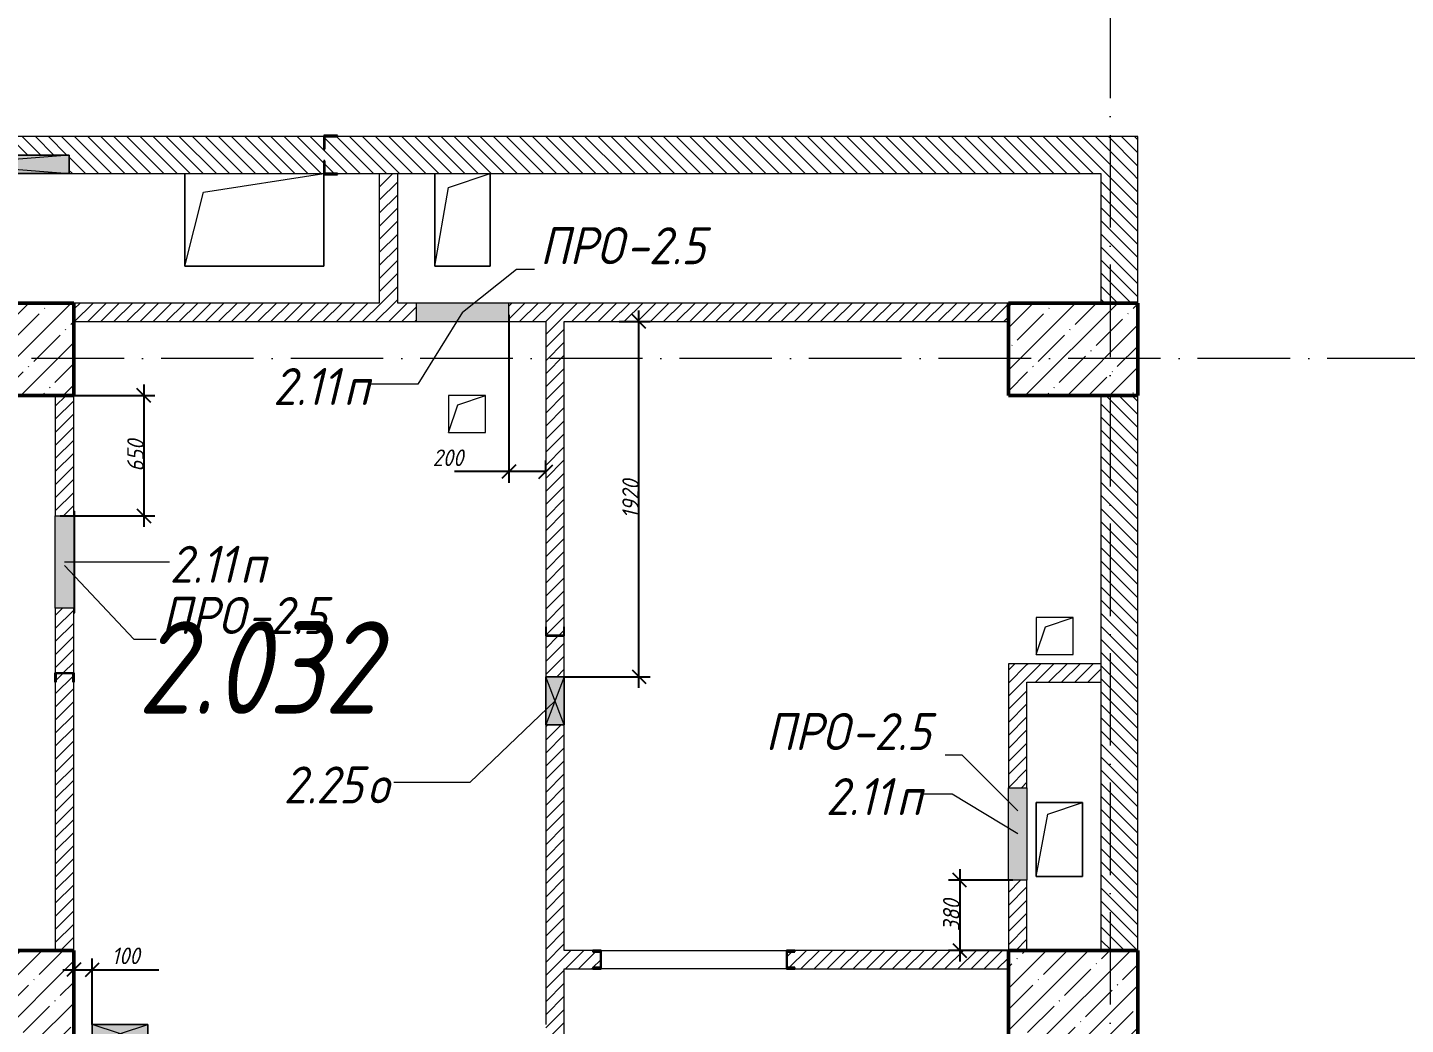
# Model space of a CAD drawing. Header units: millimetres. Extents: x -401725 to 250493, y 305116 to 802890.
# Drawn here: x 67591 to 75036, y 381386 to 386775 of the extents above; entities that cross this region are included whole.
import ezdxf

# ---------------------------------------------------------------- set-up
doc = ezdxf.new("R2010")
doc.units = ezdxf.units.MM
doc.linetypes.add('50_200_ШТРИХ_1Т_ш5_п1_п1_', pattern=[700, 500, -100, 0, -100])
for name, color, linetype, lineweight in [('A-____-____-DIMS', 7, 'Continuous', 9), ('A-DETL-GENF-OTLN', 7, 'Continuous', 9), ('A-FLOR-____-OTLN', 7, 'Continuous', 9), ('A-GENM-____-IDEN', 7, 'Continuous', 9), ('A-GENM-____-MCUT', 7, 'Continuous', 25), ('A-GENM-____-OTLN', 7, 'Continuous', 9), ('A-GENM-____-OTLN-1', 7, 'Continuous', 25), ('A-GLAZ-____-IDEN', 7, 'Continuous', 9), ('A-GLAZ-____-OTLN', 7, 'Continuous', 9), ('A-WALL-____-MCUT', 7, 'Continuous', 13), ('A-WALL-____-PATT-1', 7, 'Continuous', 9), ('A-WALL-FNSH-MCUT-1', 7, 'Continuous', 9), ('I-WALL-____-OTLN', 7, 'Continuous', 9), ('S-COLS-____-MCUT', 7, 'Continuous', 50), ('S-COLS-____-OTLN', 7, 'Continuous', 9), ('S-GRID-____-OTLN-1', 7, '50_200_ШТРИХ_1Т_ш5_п1_п1_', 9), ('Марки помещений', 7, 'Continuous', 9)]:
    doc.layers.add(name, color=color, linetype=linetype, lineweight=lineweight)
doc.layers.add('A-GLAZ-____-OTLN-1', color=7, linetype='Continuous', lineweight=9, true_color=0xc0c0c0)
doc.styles.add('ISOCPEUR_I_11', font='isocpeui.ttf', dxfattribs={"width": 0.9, "height": 200})
doc.styles.add('ISOCPEUR_I_2', font='isocpeui.ttf', dxfattribs={"width": 0.85, "height": 2.3})
doc.styles.add('ISOCPEUR_I_7', font='isocpeui.ttf', dxfattribs={"width": 0.9, "height": 90})
doc.dimstyles.new('ISO-1_8_0_9К_СРЕДНИЙ_Кладочные_1', dxfattribs={"dimscale": 304.8, "dimtxt": 89.638306, "dimasz": 0.246063, "dimexe": 0.19685, "dimexo": 0, "dimgap": 0, "dimtad": 1, "dimdec": 3, "dimrnd": 0.001, "dimdsep": 46, "dimtxsty": 'ISOCPEUR_I_7', "dimblk1": 'OBLIQUE', "dimblk2": 'OBLIQUE', "dimsah": 1, "dimcen": 0.09, "dimdle": 0.19685, "dimazin": 0, "dimtfac": 1, "dimtdec": 4, "dimtix": 1, "dimtmove": 0, "dimatfit": 3, "dimfxl": 1, "dimtvp": 1, "dimtolj": 1, "dimtzin": 0, "dimarcsym": 2})
doc.dimstyles.new('ISO-1_8_0_9К_СРЕДНИЙ_Кладочные_2', dxfattribs={"dimscale": 304.8, "dimtxt": 89.638306, "dimasz": 0.246063, "dimexe": 0.19685, "dimexo": 0, "dimgap": 0, "dimtad": 1, "dimdec": 3, "dimrnd": 0.001, "dimdsep": 46, "dimtxsty": 'ISOCPEUR_I_7', "dimblk1": 'OBLIQUE', "dimblk2": 'OBLIQUE', "dimsah": 1, "dimcen": 0.09, "dimdle": 0.19685, "dimazin": 0, "dimtfac": 1, "dimtdec": 4, "dimtix": 1, "dimtmove": 1, "dimatfit": 3, "dimfxl": 1, "dimtvp": 1, "dimtolj": 1, "dimtzin": 0, "dimarcsym": 2})
pattern_1 = [(135, (-15659.08, 321904.697), (-35.35534, -35.35534), [])]
pattern_2 = [(45, (-15659.08, 321904.697), (-35.35534, 35.35534), [])]

# ---------------------------------------------------------------- blocks, each defined once
blk = doc.blocks.new('BSC_Колонна _Прямоугольная - 500х700-V107-АР1_План отверстий 2 этажа в осях 1-64_Ю-ЯЯ')
at = {"layer": 'S-COLS-____-OTLN'}
h = blk.add_hatch(dxfattribs=at)
h.set_pattern_fill('FP_120', color=256, style=0, pattern_type=2)
h.set_pattern_definition([(315, (-63131.04, 83150), (114.04925, 114.04925), []), (315, (-63131.04, 83035.95), (114.04925, 114.04925), [201.613, -40.323, 3.353, -36.97])])
h.paths.add_polyline_path([(-250, 350), (-250, -350), (250, -350), (250, 350)], flags=0)
at = {"layer": 'S-COLS-____-MCUT'}
for p, q in [((250, 350), (-250, 350)), ((-250, 350), (-250, -350)), ((250, -350), (250, 350)), ((-250, -350), (250, -350))]:
    blk.add_line(p, q, dxfattribs=at)
blk = doc.blocks.new('BSC_Колонна _Прямоугольная - 500х700-V125-АР1_План отверстий 2 этажа в осях 1-64_Ю-ЯЯ')
at = {"layer": 'S-COLS-____-OTLN'}
h = blk.add_hatch(dxfattribs=at)
h.set_pattern_fill('FP_138', color=256, style=0, pattern_type=2)
h.set_pattern_definition([(315, (-63131.04, 88900), (114.04925, 114.04925), []), (315, (-63131.04, 88785.95), (114.04925, 114.04925), [201.613, -40.323, 3.353, -36.97])])
h.paths.add_polyline_path([(-250, 350), (-250, -350), (250, -350), (250, 350)], flags=0)
at = {"layer": 'S-COLS-____-MCUT'}
for p, q in [((250, 350), (-250, 350)), ((-250, 350), (-250, -350)), ((250, -350), (250, 350)), ((-250, -350), (250, -350))]:
    blk.add_line(p, q, dxfattribs=at)
blk = doc.blocks.new('BSC_Колонна _Прямоугольная - 500х700-V127-АР1_План отверстий 2 этажа в осях 1-64_Ю-ЯЯ')
at = {"layer": 'S-COLS-____-OTLN'}
h = blk.add_hatch(dxfattribs=at)
h.set_pattern_fill('FP_140', color=256, style=0, pattern_type=2)
h.set_pattern_definition([(315, (-59631.04, 83150), (114.04925, 114.04925), []), (315, (-59631.04, 83035.95), (114.04925, 114.04925), [201.613, -40.323, 3.353, -36.97])])
h.paths.add_polyline_path([(-250, 350), (-250, -350), (250, -350), (250, 350)], flags=0)
at = {"layer": 'S-COLS-____-MCUT'}
for p, q in [((250, 350), (-250, 350)), ((-250, 350), (-250, -350)), ((250, -350), (250, 350)), ((-250, -350), (250, -350))]:
    blk.add_line(p, q, dxfattribs=at)
blk = doc.blocks.new('BSC_Колонна _Прямоугольная - 500х700-V128-АР1_План отверстий 2 этажа в осях 1-64_Ю-ЯЯ')
at = {"layer": 'S-COLS-____-OTLN'}
h = blk.add_hatch(dxfattribs=at)
h.set_pattern_fill('FP_141', color=256, style=0, pattern_type=2)
h.set_pattern_definition([(315, (-59631.04, 88900), (114.04925, 114.04925), []), (315, (-59631.04, 88785.95), (114.04925, 114.04925), [201.613, -40.323, 3.353, -36.97])])
h.paths.add_polyline_path([(-250, 350), (-250, -350), (250, -350), (250, 350)], flags=0)
at = {"layer": 'S-COLS-____-MCUT'}
for p, q in [((250, 350), (-250, 350)), ((-250, 350), (-250, -350)), ((250, -350), (250, 350)), ((-250, -350), (250, -350))]:
    blk.add_line(p, q, dxfattribs=at)
blk = doc.blocks.new('154_Стойка_СКБ_Швеллер - СМ-2180_100-28278414-АР1_План отверстий 2 этажа в осях 1-64_Ю-ЯЯ')
at = {"layer": 'A-GENM-____-MCUT'}
for p, q in [((171, 50), (125, 50)), ((125, 50), (125, -50)), ((129.5, 42.4), (171, 42.4)), ((129.5, -42.4), (129.5, 42.4)), ((171, 42.4), (171, 50)), ((125, -50), (171, -50)), ((171, -42.4), (129.5, -42.4)), ((171, -50), (171, -42.4))]:
    blk.add_line(p, q, dxfattribs=at)
blk = doc.blocks.new('154_Фахверк_СКБ_Швеллер - Тип_100_3960-28333271-АР1_План отверстий 2 этажа в осях 1-64_Ю-ЯЯ')
at = {"layer": 'A-GENM-____-MCUT'}
for p, q in [((125, 50), (175, 50)), ((125, -50), (125, 50)), ((128, 47), (128, -47)), ((175, 47), (128, 47)), ((175, 50), (175, 47)), ((175, -50), (125, -50)), ((128, -47), (175, -47)), ((175, -47), (175, -50))]:
    blk.add_line(p, q, dxfattribs=at)
blk = doc.blocks.new('154_Фахверк_СКБ_Швеллер - Тип_100_3960-28331862-АР1_План отверстий 2 этажа в осях 1-64_Ю-ЯЯ')
at = {"layer": 'A-GENM-____-MCUT'}
for p, q in [((175, 50), (125, 50)), ((125, 50), (125, -50)), ((128, 47), (175, 47)), ((128, -47), (128, 47)), ((175, 47), (175, 50)), ((125, -50), (175, -50)), ((175, -47), (128, -47)), ((175, -50), (175, -47))]:
    blk.add_line(p, q, dxfattribs=at)
blk = doc.blocks.new('Фахверк_СКБ_Уголок - 200_3960-28268576-АР1_План отверстий 2 этажа в осях 1-64_Ю-ЯЯ')
at = {"layer": 'A-GENM-____-MCUT'}
for p, q in [((200, 156), (125, 156)), ((125, 156), (125, 81)), ((131, 81), (131, 150)), ((131, 150), (200, 150)), ((200, 150), (200, 156)), ((125, 81), (131, 81)), ((131, 19), (125, 19)), ((125, 19), (125, -56)), ((131, -50), (131, 19)), ((125, -56), (200, -56)), ((200, -50), (131, -50)), ((200, -56), (200, -50))]:
    blk.add_line(p, q, dxfattribs=at)
blk = doc.blocks.new('AR_Отверстие Ниша - Лючок-32405315-АР1_План отверстий 2 этажа в осях 1-64_Ю-ЯЯ')
at = {"layer": 'A-GLAZ-____-OTLN'}
blk.add_hatch(color=256, dxfattribs=at).paths.add_polyline_path([(-250, -50), (250, -50), (250, 50), (-250, 50)], flags=0)
for p, q in [((-250, 50), (250, 50)), ((-250, -50), (-250, 50)), ((250, 50), (250, -50)), ((250, -50), (-250, -50))]:
    blk.add_line(p, q, dxfattribs=at)
blk = doc.blocks.new('AR_Отверстие Ниша - Лючок-32401869-АР1_План отверстий 2 этажа в осях 1-64_Ю-ЯЯ')
at = {"layer": 'A-GLAZ-____-OTLN'}
blk.add_hatch(color=256, dxfattribs=at).paths.add_polyline_path([(250, 50), (-250, 50), (-250, -50), (250, -50)], flags=0)
for p, q in [((-250, 50), (250, 50)), ((-250, -50), (-250, 50)), ((250, 50), (250, -50)), ((250, -50), (-250, -50))]:
    blk.add_line(p, q, dxfattribs=at)
blk = doc.blocks.new('Л_Общий_Лючок - Лючок-29741473-АР1_План отверстий 2 этажа в осях 1-64_Ю-ЯЯ')
at = {"layer": 'A-GLAZ-____-OTLN-1'}
blk.add_hatch(color=256, dxfattribs=at).paths.add_polyline_path([(-24, -6), (524, -6), (524, 0), (-24, 0)], flags=0)
at = {"layer": 'A-GLAZ-____-OTLN'}
for p, q in [((-24, 0), (-24, -6)), ((524, 0), (524, -6)), ((-24, -6), (524, -6))]:
    blk.add_line(p, q, dxfattribs=at)
blk = doc.blocks.new('AR_Отверстие Ниша - Лючок-32401897-АР1_План отверстий 2 этажа в осях 1-64_Ю-ЯЯ')
at = {"layer": 'A-GLAZ-____-OTLN'}
blk.add_hatch(color=256, dxfattribs=at).paths.add_polyline_path([(250, -50), (250, 50), (-250, 50), (-250, -50), (-158, -50)], flags=0)
for p, q in [((250, 50), (-250, 50)), ((-250, 50), (-250, -50)), ((250, -50), (250, 50)), ((-250, -50), (250, -50))]:
    blk.add_line(p, q, dxfattribs=at)
blk = doc.blocks.new('AR_Отверстие прямоугольное _в плите_ - AR_Отверстие прямоугольное _в плите_-V159-АР1_План отверстий 2 этажа в осях 1-64_Ю-ЯЯ')
at = {"layer": 'A-GENM-____-OTLN'}
for p, q in [((-150, 250), (-150, -250)), ((-75, 175), (150, 250)), ((150, -250), (150, 250)), ((-150, -250), (-75, 175)), ((-150, -250), (150, -250))]:
    blk.add_line(p, q, dxfattribs=at)
blk = doc.blocks.new('AR_Отверстие прямоугольное _в плите_ - AR_Отверстие прямоугольное _в плите_-30459207-АР1_План отверстий 2 этажа в осях 1-64_Ю-ЯЯ')
at = {"layer": 'A-GENM-____-OTLN'}
for p, q in [((100, 100), (-100, 100)), ((-100, 100), (-100, -100)), ((-50, 50), (100, 100)), ((100, -100), (100, 100)), ((-100, -100), (-50, 50)), ((-100, -100), (100, -100))]:
    blk.add_line(p, q, dxfattribs=at)
blk = doc.blocks.new('AR_Отверстие прямоугольное _в плите_ - AR_Отверстие прямоугольное _в плите_-30459204-АР1_План отверстий 2 этажа в осях 1-64_Ю-ЯЯ')
at = {"layer": 'A-GENM-____-OTLN'}
for p, q in [((125, 200), (-125, 200)), ((-125, 200), (-125, -200)), ((-62.5, 137.5), (125, 200)), ((125, -200), (125, 200)), ((-125, -200), (-62.5, 137.5)), ((-125, -200), (125, -200))]:
    blk.add_line(p, q, dxfattribs=at)
blk = doc.blocks.new('AR_Отверстие прямоугольное _в плите_ - AR_Отверстие прямоугольное _в плите_-30552795-АР1_План отверстий 2 этажа в осях 1-64_Ю-ЯЯ')
at = {"layer": 'A-GENM-____-OTLN'}
for p, q in [((-375, 250), (-375, -250)), ((-275, 150), (375, 250)), ((375, -250), (375, 244)), ((-375, -250), (-275, 150)), ((-375, -250), (375, -250))]:
    blk.add_line(p, q, dxfattribs=at)
blk = doc.blocks.new('AR_Отверстие прямоугольное _в стене__БезПР - AR_Отверстие прямоугольное _в стене__БезПР-36789349-АР1_План отверстий 2 этажа в осях 1-64_Ю-ЯЯ')
at = {"layer": 'A-GLAZ-____-OTLN'}
blk.add_hatch(color=256, dxfattribs=at).paths.add_polyline_path([(130, 50), (-130, 50), (-130, -50), (130, -50)], flags=0)
at = {"layer": 'A-DETL-GENF-OTLN'}
for p, q in [((-130, -50), (-130, 50)), ((-130, 50), (130, 50)), ((130, 50), (-130, -50)), ((-130, 50), (130, -50)), ((130, 50), (-130, 50)), ((-130, 50), (-130, -50)), ((130, 50), (130, -50)), ((130, -50), (130, 50)), ((130, -50), (-130, -50)), ((-130, -50), (130, -50))]:
    blk.add_line(p, q, dxfattribs=at)
at = {"layer": 'A-GLAZ-____-OTLN'}
blk.add_line((130, 50), (-130, 50), dxfattribs=at)
blk = doc.blocks.new('AR_Отверстие прямоугольное _в стене__БезПР - AR_Отверстие прямоугольное _в стене__БезПР-36427836-АР1_План отверстий 2 этажа в осях 1-64_Ю-ЯЯ')
at = {"layer": 'A-GLAZ-____-OTLN'}
blk.add_hatch(color=256, dxfattribs=at).paths.add_polyline_path([(150, 50), (-150, 50), (-150, -50), (150, -50)], flags=0)
at = {"layer": 'A-DETL-GENF-OTLN'}
for p, q in [((-150, -50), (-150, 50)), ((-150, 50), (150, 50)), ((150, 50), (-150, -50)), ((-150, 50), (150, -50)), ((150, 50), (-150, 50)), ((-150, 50), (-150, -50)), ((150, 50), (150, -50)), ((150, -50), (150, 50)), ((150, -50), (-150, -50)), ((-150, -50), (150, -50))]:
    blk.add_line(p, q, dxfattribs=at)
at = {"layer": 'A-GLAZ-____-OTLN'}
blk.add_line((150, 50), (-150, 50), dxfattribs=at)
blk = doc.blocks.new('AR_Отверстие прямоугольное _в стене_ - AR_Отверстие прямоугольное _в стене__ОВ-36940364-АР1_План отверстий 2 этажа в осях 1-64_Ю-ЯЯ')
at = {"layer": 'A-GLAZ-____-OTLN'}
blk.add_hatch(color=256, dxfattribs=at).paths.add_polyline_path([(625, -50), (625, 50), (-625, 50), (-625, -50)], flags=0)
at = {"layer": 'A-DETL-GENF-OTLN'}
for p, q in [((-625, -50), (-625, 50)), ((-625, 50), (625, 50)), ((625, 50), (-625, -50)), ((-625, 50), (625, -50)), ((625, 50), (-625, 50)), ((-625, 50), (-625, -50)), ((625, 50), (625, -50)), ((625, -50), (625, 50)), ((625, -50), (-625, -50)), ((-625, -50), (625, -50))]:
    blk.add_line(p, q, dxfattribs=at)
blk = doc.blocks.new('_Oblique')
at = {"color": 0, "linetype": 'ByBlock', "lineweight": -2}
blk.add_line((-0.5, -0.5), (0.5, 0.5), dxfattribs=at)
blk = doc.blocks.new('*D9006')
at = {"layer": 'A-____-____-DIMS', "color": 0, "lineweight": -2, "transparency": 16777216}
for p, q in [((68219.4, 384845.7), (68219.4, 384075.7)), ((67840.9, 384785.7), (68279.4, 384785.7)), ((67766.3, 384135.7), (68279.4, 384135.7))]:
    blk.add_line(p, q, dxfattribs=at)
at = {"layer": 'Defpoints', "color": 0, "transparency": 16777216}
for p in [(67840.9, 384785.7), (67766.3, 384135.7), (68219.4, 384135.7)]:
    blk.add_point(p, dxfattribs=at)
at = {"layer": 'A-____-____-DIMS', "color": 0, "lineweight": -2, "transparency": 16777216, "xscale": 75, "yscale": 75, "zscale": 75}
for p, rotation in [((68219.4, 384785.7), 90), ((68219.4, 384135.7), 270)]:
    blk.add_blockref('_Oblique', p, dxfattribs=dict(at, rotation=rotation))
at = {"layer": 'A-____-____-DIMS', "color": 0, "transparency": 16777216, "insert": (68174.4, 384460.7), "char_height": 90, "width": 409.578, "attachment_point": 5, "rotation": 90, "style": 'ISOCPEUR_I_7'}
blk.add_mtext('\\A1;650', dxfattribs=at)
blk = doc.blocks.new('*D9007')
at = {"layer": 'A-____-____-DIMS', "color": 0, "lineweight": -2, "transparency": 16777216}
for p, q in [((72915.3, 382165.7), (72567.5, 382165.7)), ((72627.5, 382225.7), (72627.5, 381725.7)), ((72890.9, 381785.7), (72567.5, 381785.7))]:
    blk.add_line(p, q, dxfattribs=at)
at = {"layer": 'Defpoints', "color": 0, "transparency": 16777216}
for p in [(72915.3, 382165.7), (72627.5, 381785.7), (72890.9, 381785.7)]:
    blk.add_point(p, dxfattribs=at)
at = {"layer": 'A-____-____-DIMS', "color": 0, "lineweight": -2, "transparency": 16777216, "xscale": 75, "yscale": 75, "zscale": 75}
for p, rotation in [((72627.5, 382165.7), 90), ((72627.5, 381785.7), 270)]:
    blk.add_blockref('_Oblique', p, dxfattribs=dict(at, rotation=rotation))
at = {"layer": 'A-____-____-DIMS', "color": 0, "transparency": 16777216, "insert": (72582.5, 381975.7), "char_height": 90, "width": 409.578, "attachment_point": 5, "rotation": 90, "style": 'ISOCPEUR_I_7'}
blk.add_mtext('\\A1;380', dxfattribs=at)
blk = doc.blocks.new('*D9008')
at = {"layer": 'A-____-____-DIMS', "color": 0, "lineweight": -2, "transparency": 16777216}
for p, q in [((70190.9, 385222.3), (70190.9, 384314.1)), ((70390.9, 384365), (70390.9, 384434.1)), ((70190.9, 384374.1), (69898.5, 384374.1)), ((70390.9, 384374.1), (70130.9, 384374.1))]:
    blk.add_line(p, q, dxfattribs=at)
at = {"layer": 'Defpoints', "color": 0, "transparency": 16777216}
for p in [(70190.9, 385222.3), (70390.9, 384374.1), (70390.9, 384365)]:
    blk.add_point(p, dxfattribs=at)
at = {"layer": 'A-____-____-DIMS', "color": 0, "lineweight": -2, "transparency": 16777216, "xscale": 75, "yscale": 75, "zscale": 75, "rotation": 180}
blk.add_blockref('_Oblique', (70190.9, 384374.1), dxfattribs=at)
at = {"layer": 'A-____-____-DIMS', "color": 0, "lineweight": -2, "transparency": 16777216, "xscale": 75, "yscale": 75, "zscale": 75}
blk.add_blockref('_Oblique', (70390.9, 384374.1), dxfattribs=at)
at = {"layer": 'A-____-____-DIMS', "color": 0, "transparency": 16777216, "insert": (69779.7, 384494.1), "char_height": 90, "width": 409.578, "attachment_point": 1, "line_spacing_factor": 1.149209, "style": 'ISOCPEUR_I_7'}
blk.add_mtext('\\A1;200', dxfattribs=at)
blk = doc.blocks.new('*D8892')
at = {"layer": 'A-____-____-DIMS', "color": 0, "lineweight": -2, "transparency": 16777216}
for p, q in [((70894.6, 383205.7), (70894.6, 385245.7)), ((70788.5, 385185.7), (70954.6, 385185.7)), ((70490.9, 383265.7), (70954.6, 383265.7))]:
    blk.add_line(p, q, dxfattribs=at)
at = {"layer": 'Defpoints', "color": 0, "transparency": 16777216}
for p in [(70788.5, 385185.7), (70894.6, 385185.7), (70490.9, 383265.7)]:
    blk.add_point(p, dxfattribs=at)
at = {"layer": 'A-____-____-DIMS', "color": 0, "lineweight": -2, "transparency": 16777216, "xscale": 75, "yscale": 75, "zscale": 75}
for p, rotation in [((70894.6, 385185.7), 90), ((70894.6, 383265.7), 270)]:
    blk.add_blockref('_Oblique', p, dxfattribs=dict(at, rotation=rotation))
at = {"layer": 'A-____-____-DIMS', "color": 0, "transparency": 16777216, "insert": (70849.6, 384225.7), "char_height": 90, "width": 504.733, "attachment_point": 5, "rotation": 90, "style": 'ISOCPEUR_I_7'}
blk.add_mtext('\\A1;1920', dxfattribs=at)
blk = doc.blocks.new('*D8909')
at = {"layer": 'A-____-____-DIMS', "color": 0, "lineweight": -2, "transparency": 16777216}
for p, q in [((67840.9, 381672.5), (67840.9, 381741.6)), ((67940.9, 381385.7), (67940.9, 381741.6)), ((67780.9, 381681.6), (67940.9, 381681.6)), ((67940.9, 381681.6), (68300, 381681.6))]:
    blk.add_line(p, q, dxfattribs=at)
at = {"layer": 'Defpoints', "color": 0, "transparency": 16777216}
for p in [(67840.9, 381672.5), (67940.9, 381681.6), (67940.9, 381385.7)]:
    blk.add_point(p, dxfattribs=at)
at = {"layer": 'A-____-____-DIMS', "color": 0, "lineweight": -2, "transparency": 16777216, "xscale": 75, "yscale": 75, "zscale": 75, "rotation": 180}
blk.add_blockref('_Oblique', (67840.9, 381681.6), dxfattribs=at)
at = {"layer": 'A-____-____-DIMS', "color": 0, "lineweight": -2, "transparency": 16777216, "xscale": 75, "yscale": 75, "zscale": 75}
blk.add_blockref('_Oblique', (67940.9, 381681.6), dxfattribs=at)
at = {"layer": 'A-____-____-DIMS', "color": 0, "transparency": 16777216, "insert": (68045.8, 381801.6), "char_height": 90, "width": 368.207, "attachment_point": 1, "line_spacing_factor": 1.149209, "style": 'ISOCPEUR_I_7'}
blk.add_mtext('\\A1;100', dxfattribs=at)

msp = doc.modelspace()

# ---------------------------------------------------------------- hatches: boundary and pattern name
at = {"layer": 'A-WALL-____-PATT-1'}
h = msp.add_hatch(dxfattribs=at)
h.set_pattern_fill('FP_6', color=256, style=0, pattern_type=2)
h.set_pattern_definition(pattern_1)
h.paths.add_polyline_path([(73590.9187, 385985.7392), (73590.9187, 386185.7392), (69196.9187, 386185.7392), (69196.9187, 386116.7392), (69190.9187, 386116.7392), (69190.9187, 386185.7392), (65940.9187, 386185.7392), (65940.9187, 385985.7392), (66565.9187, 385985.7392), (66565.9187, 386085.7392), (67815.9187, 386085.7392), (67815.9187, 385985.7392), (69190.9187, 385985.7392), (69190.9187, 386054.7392), (69196.9187, 386054.7392), (69196.9187, 385985.7392), (73390.9187, 385985.7392)], flags=0)
h.paths.add_polyline_path([(64315.9187, 385985.7392), (64840.9187, 385985.7392), (64840.9187, 386185.7392), (64246.9187, 386185.7392), (64246.9187, 386116.7392), (64240.9187, 386116.7392), (64240.9187, 386054.7392), (64246.9187, 386054.7392), (64246.9187, 385985.7392)], flags=0)
h.paths.add_polyline_path([(62740.9187, 385985.7392), (62740.9187, 386185.7392), (59290.9187, 386185.7392), (59290.9187, 385985.7392), (62095.767, 385985.7392)], flags=0)
h = msp.add_hatch(dxfattribs=at)
h.set_pattern_fill('FP_5', color=256, style=0, pattern_type=2)
h.set_pattern_definition(pattern_2)
h.paths.add_polyline_path([(69590.9187, 385285.7392), (69590.9187, 385985.7392), (69490.9187, 385985.7392), (69490.9187, 385285.7392)], flags=0)
h = msp.add_hatch(dxfattribs=at)
h.set_pattern_fill('FP_6', color=256, style=0, pattern_type=2)
h.set_pattern_definition(pattern_1)
h.paths.add_polyline_path([(73590.9187, 385285.7392), (73590.9187, 385985.7392), (73390.9187, 385985.7392), (73390.9187, 385285.7392)], flags=0)
h = msp.add_hatch(dxfattribs=at)
h.set_pattern_fill('FP_5', color=256, style=0, pattern_type=2)
h.set_pattern_definition(pattern_2)
h.paths.add_polyline_path([(72890.9187, 385185.7392), (72890.9187, 385285.7392), (70190.9187, 385285.7392), (70190.9187, 385185.7392), (72700.771, 385185.7392)], flags=0)
h.paths.add_polyline_path([(69690.9187, 385185.7392), (69690.9187, 385285.7392), (67840.9187, 385285.7392), (67840.9187, 385185.7392), (69165.7696, 385185.7392)], flags=0)
h = msp.add_hatch(dxfattribs=at)
h.set_pattern_fill('FP_5', color=256, style=0, pattern_type=2)
h.set_pattern_definition(pattern_2)
h.paths.add_polyline_path([(70490.9187, 377285.7392), (70490.9187, 379285.7392), (70390.9187, 379285.7392), (70390.9187, 377285.7392)], flags=0)
h.paths.add_polyline_path([(70393.9187, 379288.7392), (70487.9187, 379288.7392), (70487.9187, 379335.7392), (70490.9187, 379335.7392), (70490.9187, 383005.7392), (70390.9187, 383005.7392), (70390.9187, 379335.7392), (70393.9187, 379335.7392)], flags=0)
h.paths.add_polyline_path([(70447.3893, 383265.7392), (70490.9187, 383265.7392), (70490.9187, 383485.7392), (70390.9187, 383485.7392), (70390.9187, 383265.7392), (70393.9187, 383265.7392)], flags=0)
h.paths.add_polyline_path([(70440.8305, 383488.7392), (70487.9187, 383488.7392), (70487.9187, 383535.7392), (70490.9187, 383535.7392), (70490.9187, 385185.7392), (70390.9187, 385185.7392), (70390.9187, 383535.7392), (70393.9187, 383535.7392), (70393.9187, 383488.7392)], flags=0)
h = msp.add_hatch(dxfattribs=at)
h.set_pattern_fill('FP_5', color=256, style=0, pattern_type=2)
h.set_pattern_definition(pattern_2)
h.paths.add_polyline_path([(67740.9187, 381785.7392), (67840.9187, 381785.7392), (67840.9187, 383235.7392), (67837.9187, 383235.7392), (67837.9187, 383282.7392), (67743.9187, 383282.7392), (67743.9187, 383235.7392), (67740.9187, 383235.7392), (67740.9187, 382358.1137)], flags=0)
h.paths.add_polyline_path([(67837.9187, 383285.7392), (67840.9187, 383285.7392), (67840.9187, 383635.7392), (67740.9187, 383635.7392), (67740.9187, 383285.7392), (67744.1102, 383285.7392)], flags=0)
h.paths.add_polyline_path([(67740.9187, 384135.7392), (67840.9187, 384135.7392), (67840.9187, 384785.7392), (67740.9187, 384785.7392)], flags=0)
h = msp.add_hatch(dxfattribs=at)
h.set_pattern_fill('FP_6', color=256, style=0, pattern_type=2)
h.set_pattern_definition(pattern_1)
h.paths.add_polyline_path([(73590.9187, 381785.7392), (73590.9187, 384785.7392), (73390.9187, 384785.7392), (73390.9187, 381785.7392)], flags=0)
h = msp.add_hatch(dxfattribs=at)
h.set_pattern_fill('FP_5', color=256, style=0, pattern_type=2)
h.set_pattern_definition(pattern_2)
h.paths.add_polyline_path([(72890.9187, 381785.7392), (72990.9187, 381785.7392), (72990.9187, 382165.7392), (72890.9187, 382165.7392)], flags=0)
h.paths.add_polyline_path([(72890.9187, 382665.7392), (72990.9187, 382665.7392), (72990.9187, 383335.7392), (72890.9187, 383335.7392)], flags=0)
h = msp.add_hatch(dxfattribs=at)
h.set_pattern_fill('FP_5', color=256, style=0, pattern_type=2)
h.set_pattern_definition(pattern_2)
h.paths.add_polyline_path([(73390.9187, 383235.7392), (73390.9187, 383335.7392), (72990.9187, 383335.7392), (72990.9187, 383235.7392)], flags=0)
h = msp.add_hatch(dxfattribs=at)
h.set_pattern_fill('FP_5', color=256, style=0, pattern_type=2)
h.set_pattern_definition(pattern_2)
h.paths.add_polyline_path([(71736.9187, 381685.7392), (72890.9187, 381685.7392), (72890.9187, 381785.7392), (71736.9187, 381785.7392), (71736.9187, 381778.1392), (71695.4187, 381778.1392), (71695.4187, 381693.3392), (71736.9187, 381693.3392)], flags=0)
h.paths.add_polyline_path([(70490.9187, 381685.7392), (70644.9187, 381685.7392), (70644.9187, 381693.3392), (70686.4187, 381693.3392), (70686.4187, 381778.1392), (70644.9187, 381778.1392), (70644.9187, 381785.7392), (70490.9187, 381785.7392), (70490.9187, 381693.3392)], flags=0)

# ---------------------------------------------------------------- linework, layer by layer
at = {"layer": 'A-FLOR-____-OTLN'}
for p, q in [((68440.9187, 385485.7392), (68440.9187, 385985.7392)), ((69190.9187, 385979.7392), (69190.9187, 385485.7392)), ((69790.9187, 385485.7392), (69790.9187, 385985.7392)), ((70090.9187, 385985.7392), (70090.9187, 385485.7392)), ((69190.9187, 385485.7392), (68440.9187, 385485.7392)), ((70090.9187, 385485.7392), (69790.9187, 385485.7392)), ((73040.9187, 382585.7392), (73290.9187, 382585.7392)), ((73040.9187, 382185.7392), (73040.9187, 382585.7392)), ((73290.9187, 382585.7392), (73290.9187, 382185.7392)), ((73290.9187, 382185.7392), (73040.9187, 382185.7392))]:
    msp.add_line(p, q, dxfattribs=at)
at = {"layer": 'A-GENM-____-IDEN'}
for p, q in [((69940.9187, 385235.7392), (70232.3277, 385468.4174)), ((70232.3277, 385468.4174), (70330.4928, 385468.4174)), ((67790.9187, 383866.9396), (68165.4487, 383469.3387)), ((68165.4487, 383469.3387), (68285.0349, 383469.3387)), ((72641.6752, 382841.7624), (72548.7886, 382841.7624)), ((72940.9187, 382540.8934), (72641.6752, 382841.7624))]:
    msp.add_line(p, q, dxfattribs=at)
at = {"layer": 'A-GLAZ-____-IDEN'}
for p, q in [((69940.9187, 385235.7392), (69700.3703, 384846.7621)), ((69700.3703, 384846.7621), (69442.2789, 384846.7621)), ((67790.9187, 383885.7392), (68358.4687, 383885.7392)), ((70440.9187, 383135.7392), (69980.9125, 382693.0432)), ((69980.9125, 382693.0432), (69569.9965, 382693.0432)), ((72587.0822, 382630.081), (72428.4091, 382630.081)), ((72940.9187, 382415.7392), (72587.0822, 382630.081))]:
    msp.add_line(p, q, dxfattribs=at)
at = {"layer": 'A-WALL-____-MCUT'}
for p, q in [((69190.9187, 386185.7392), (65940.9187, 386185.7392)), ((73590.9187, 386185.7392), (69265.9187, 386185.7392)), ((73590.9187, 385285.7392), (73590.9187, 386185.7392)), ((67815.9187, 385985.7392), (69190.9187, 385985.7392)), ((69265.9187, 385985.7392), (73390.9187, 385985.7392)), ((73390.9187, 385985.7392), (73390.9187, 385285.7392)), ((73390.9187, 384785.7392), (73390.9187, 381785.7392)), ((73590.9187, 381785.7392), (73590.9187, 384785.7392))]:
    msp.add_line(p, q, dxfattribs=at)
at = {"layer": 'A-WALL-FNSH-MCUT-1'}
for p, q in [((69490.9187, 385985.7392), (69490.9187, 385285.7392)), ((69590.9187, 385285.7392), (69590.9187, 385985.7392)), ((69490.9187, 385285.7392), (67840.9187, 385285.7392)), ((69690.9187, 385285.7392), (69590.9187, 385285.7392)), ((72890.9187, 385285.7392), (70190.9187, 385285.7392)), ((67840.9187, 385185.7392), (69690.9187, 385185.7392)), ((70190.9187, 385185.7392), (70390.9187, 385185.7392)), ((70390.9187, 385185.7392), (70390.9187, 383535.7392)), ((70490.9187, 383535.7392), (70490.9187, 385185.7392)), ((70490.9187, 385185.7392), (72890.9187, 385185.7392)), ((67740.9187, 384785.7392), (67740.9187, 384135.7392)), ((67840.9187, 384135.7392), (67840.9187, 384785.7392)), ((67740.9187, 383635.7392), (67740.9187, 383285.7392)), ((67840.9187, 383285.7392), (67840.9187, 383635.7392)), ((70390.9187, 383485.7392), (70390.9187, 383265.7392)), ((70490.9187, 383265.7392), (70490.9187, 383485.7392)), ((72890.9187, 383335.7392), (72890.9187, 382665.7392)), ((73390.9187, 383335.7392), (72890.9187, 383335.7392)), ((67740.9187, 383235.7392), (67740.9187, 381785.7392)), ((67840.9187, 381785.7392), (67840.9187, 383235.7392)), ((72990.9187, 382665.7392), (72990.9187, 383235.7392)), ((72990.9187, 383235.7392), (73390.9187, 383235.7392)), ((70390.9187, 383005.7392), (70390.9187, 381385.7392)), ((70490.9187, 381785.7392), (70490.9187, 383005.7392)), ((72890.9187, 382165.7392), (72890.9187, 381785.7392)), ((72990.9187, 381785.7392), (72990.9187, 382165.7392)), ((70644.9187, 381785.7392), (70490.9187, 381785.7392)), ((72890.9187, 381785.7392), (71736.9187, 381785.7392)), ((70490.9187, 379335.7392), (70490.9187, 381685.7392)), ((70490.9187, 381685.7392), (70644.9187, 381685.7392)), ((71736.9187, 381685.7392), (72890.9187, 381685.7392))]:
    msp.add_line(p, q, dxfattribs=at)
at = {"layer": 'I-WALL-____-OTLN'}
for p, q in [((70690.9187, 381785.7392), (71690.9187, 381785.7392)), ((71690.9187, 381685.7392), (70690.9187, 381685.7392))]:
    msp.add_line(p, q, dxfattribs=at)
at = {"layer": 'S-GRID-____-OTLN-1'}
for p, q in [((73440.9187, 412797.5486), (73440.9187, 361885.7392)), ((88415.3253, 384985.7392), (-20327.8515, 384985.7392))]:
    msp.add_line(p, q, dxfattribs=at)

# ---------------------------------------------------------------- block references
at = {"layer": 'A-GENM-____-OTLN'}
for name, p in [('AR_Отверстие прямоугольное _в плите_ - AR_Отверстие прямоугольное _в плите_-30552795-АР1_План отверстий 2 этажа в осях 1-64_Ю-ЯЯ', (68815.9187, 385735.7392)), ('AR_Отверстие прямоугольное _в плите_ - AR_Отверстие прямоугольное _в плите_-V159-АР1_План отверстий 2 этажа в осях 1-64_Ю-ЯЯ', (69940.9187, 385735.7392)), ('AR_Отверстие прямоугольное _в плите_ - AR_Отверстие прямоугольное _в плите_-30459207-АР1_План отверстий 2 этажа в осях 1-64_Ю-ЯЯ', (69965.9495, 384685.7392)), ('AR_Отверстие прямоугольное _в плите_ - AR_Отверстие прямоугольное _в плите_-30459207-АР1_План отверстий 2 этажа в осях 1-64_Ю-ЯЯ', (73140.9187, 383485.5324)), ('AR_Отверстие прямоугольное _в плите_ - AR_Отверстие прямоугольное _в плите_-30459204-АР1_План отверстий 2 этажа в осях 1-64_Ю-ЯЯ', (73165.9187, 382385.7392))]:
    msp.add_blockref(name, p, dxfattribs=at)
at = {"layer": 'A-GENM-____-OTLN-1'}
for name, p in [('Фахверк_СКБ_Уголок - 200_3960-28268576-АР1_План отверстий 2 этажа в осях 1-64_Ю-ЯЯ', (69065.9187, 386035.7392)), ('154_Стойка_СКБ_Швеллер - СМ-2180_100-28278414-АР1_План отверстий 2 этажа в осях 1-64_Ю-ЯЯ', (71565.9187, 381735.7392))]:
    msp.add_blockref(name, p, dxfattribs=at)
for name, p, rotation in [('154_Фахверк_СКБ_Швеллер - Тип_100_3960-28331862-АР1_План отверстий 2 этажа в осях 1-64_Ю-ЯЯ', (70440.9187, 383360.7392), 90), ('154_Фахверк_СКБ_Швеллер - Тип_100_3960-28333271-АР1_План отверстий 2 этажа в осях 1-64_Ю-ЯЯ', (67790.9187, 383410.7392), 269.9999999999999), ('154_Стойка_СКБ_Швеллер - СМ-2180_100-28278414-АР1_План отверстий 2 этажа в осях 1-64_Ю-ЯЯ', (70815.9187, 381735.7392), 180)]:
    msp.add_blockref(name, p, dxfattribs=dict(at, rotation=rotation))
at = {"layer": 'A-GLAZ-____-OTLN'}
for name, p in [('AR_Отверстие прямоугольное _в стене_ - AR_Отверстие прямоугольное _в стене__ОВ-36940364-АР1_План отверстий 2 этажа в осях 1-64_Ю-ЯЯ', (67190.9187, 386035.7392)), ('AR_Отверстие Ниша - Лючок-32401897-АР1_План отверстий 2 этажа в осях 1-64_Ю-ЯЯ', (69940.9187, 385235.7392))]:
    msp.add_blockref(name, p, dxfattribs=at)
for name, p, rotation in [('AR_Отверстие Ниша - Лючок-32401869-АР1_План отверстий 2 этажа в осях 1-64_Ю-ЯЯ', (67790.9187, 383885.7392), 269.9999999999999), ('Л_Общий_Лючок - Лючок-29741473-АР1_План отверстий 2 этажа в осях 1-64_Ю-ЯЯ', (67840.9187, 383635.7392), 89.9999999999999), ('AR_Отверстие прямоугольное _в стене__БезПР - AR_Отверстие прямоугольное _в стене__БезПР-36789349-АР1_План отверстий 2 этажа в осях 1-64_Ю-ЯЯ', (70440.9187, 383135.7392), 270), ('AR_Отверстие Ниша - Лючок-32405315-АР1_План отверстий 2 этажа в осях 1-64_Ю-ЯЯ', (72940.9187, 382415.7392), 90), ('AR_Отверстие прямоугольное _в стене__БезПР - AR_Отверстие прямоугольное _в стене__БезПР-36427836-АР1_План отверстий 2 этажа в осях 1-64_Ю-ЯЯ', (68090.9187, 381335.7392), 180)]:
    msp.add_blockref(name, p, dxfattribs=dict(at, rotation=rotation))
at = {"layer": 'S-COLS-____-OTLN', "rotation": 89.9999999999999}
for name, p in [('BSC_Колонна _Прямоугольная - 500х700-V107-АР1_План отверстий 2 этажа в осях 1-64_Ю-ЯЯ', (67490.9187, 385035.7392)), ('BSC_Колонна _Прямоугольная - 500х700-V125-АР1_План отверстий 2 этажа в осях 1-64_Ю-ЯЯ', (73240.9187, 385035.7392)), ('BSC_Колонна _Прямоугольная - 500х700-V127-АР1_План отверстий 2 этажа в осях 1-64_Ю-ЯЯ', (67490.9187, 381535.7392)), ('BSC_Колонна _Прямоугольная - 500х700-V128-АР1_План отверстий 2 этажа в осях 1-64_Ю-ЯЯ', (73240.9187, 381535.7392))]:
    msp.add_blockref(name, p, dxfattribs=at)

# ---------------------------------------------------------------- texts
at = {"layer": 'A-GENM-____-IDEN', "char_height": 200, "attachment_point": 1, "style": 'ISOCPEUR_I_11'}
for s, insert, width in [('ПРО', (70360.0862, 385695.5336), 562.784625), ('-2.5', (70824.4299, 385695.5336), 548.35425), ('ПРО', (68314.6282, 383696.4549), 562.784625), ('-2.5', (68778.972, 383696.4549), 548.35425), ('ПРО', (71578.3819, 383068.8785), 562.784625), ('-2.5', (72042.7257, 383068.8785), 548.35425)]:
    msp.add_mtext(s, dxfattribs=dict(at, insert=insert, width=width))
at = {"layer": 'A-GLAZ-____-IDEN', "char_height": 200, "attachment_point": 1, "style": 'ISOCPEUR_I_11'}
for s, insert, width in [('2.11', (68917.9203, 384934.3767), 461.772), ('\\fISOCPEUR|b0|i1|c204|p34|;\\W.9;п', (69298.9203, 384934.3767), 158.734125), ('2.11', (68358.4687, 383973.3538), 461.772), ('\\fISOCPEUR|b0|i1|c204|p34|;\\W.9;п', (68739.4687, 383973.3538), 158.734125), ('2.25', (68974.5419, 382780.6577), 548.35425), ('\\fISOCPEUR|b0|i1|c204|p34|;\\W.9;о', (69426.9794, 382780.6577), 158.734125), ('2.11', (71904.0505, 382717.6956), 461.772), ('\\fISOCPEUR|b0|i1|c204|p34|;\\W.9;п', (72285.0505, 382717.6956), 158.734125)]:
    msp.add_mtext(s, dxfattribs=dict(at, insert=insert, width=width))
at = {"layer": 'Марки помещений', "insert": (68185.222, 383564.9312), "char_height": 500, "width": 785.65375, "attachment_point": 1, "style": 'ISOCPEUR_I_2'}
msp.add_mtext('2.032', dxfattribs=at)

# ---------------------------------------------------------------- dimensions: what is measured, and where the dimension line sits
at = {"layer": 'A-____-____-DIMS'}
for base, p1, p2, override, picture, middle in [((70390.9187, 384374.0682), (70190.9187, 385222.3393), (70390.9187, 384364.9722), {"dimpost": '<>', "dimfxl": 880.385422}, '*D9008', (69984.517, 384374.0682)), ((67940.9187, 381681.5796), (67840.9187, 381672.4836), (67940.9187, 381385.7392), {"dimpost": '<>', "dimfxl": 303.681388}, '*D8909', (68229.8799, 381681.5796))]:
    dim = msp.add_linear_dim(base=base, p1=p1, p2=p2, dimstyle='ISO-1_8_0_9К_СРЕДНИЙ_Кладочные_1', override=override, dxfattribs=at)
    dim.commit()
    dim.dimension.update_dxf_attribs({"geometry": picture, "text_midpoint": middle, "dimtype": 160})
for base, p1, p2, override, picture, middle in [((70894.6151, 385185.7392), (70490.9187, 383265.7392), (70788.5491, 385185.7392), {"dimpost": '<>', "dimfxl": 1942.931772}, '*D8892', (70849.6151, 384225.7392)), ((68219.4047, 384135.7392), (67840.9187, 384785.7392), (67766.2859, 384135.7392), {"dimpost": '<>', "dimfxl": 654.270628}, '*D9006', (68174.4047, 384460.7392)), ((72627.5081, 381785.7392), (72915.3328, 382165.7392), (72890.9187, 381785.7392), {"dimpost": '<>', "dimfxl": 380.783466}, '*D9007', (72582.5081, 381975.7392))]:
    dim = msp.add_linear_dim(base=base, p1=p1, p2=p2, angle=90, dimstyle='ISO-1_8_0_9К_СРЕДНИЙ_Кладочные_2', override=override, dxfattribs=at)
    dim.commit()
    dim.dimension.update_dxf_attribs({"geometry": picture, "text_midpoint": middle})

doc.saveas('drawing.dxf')
